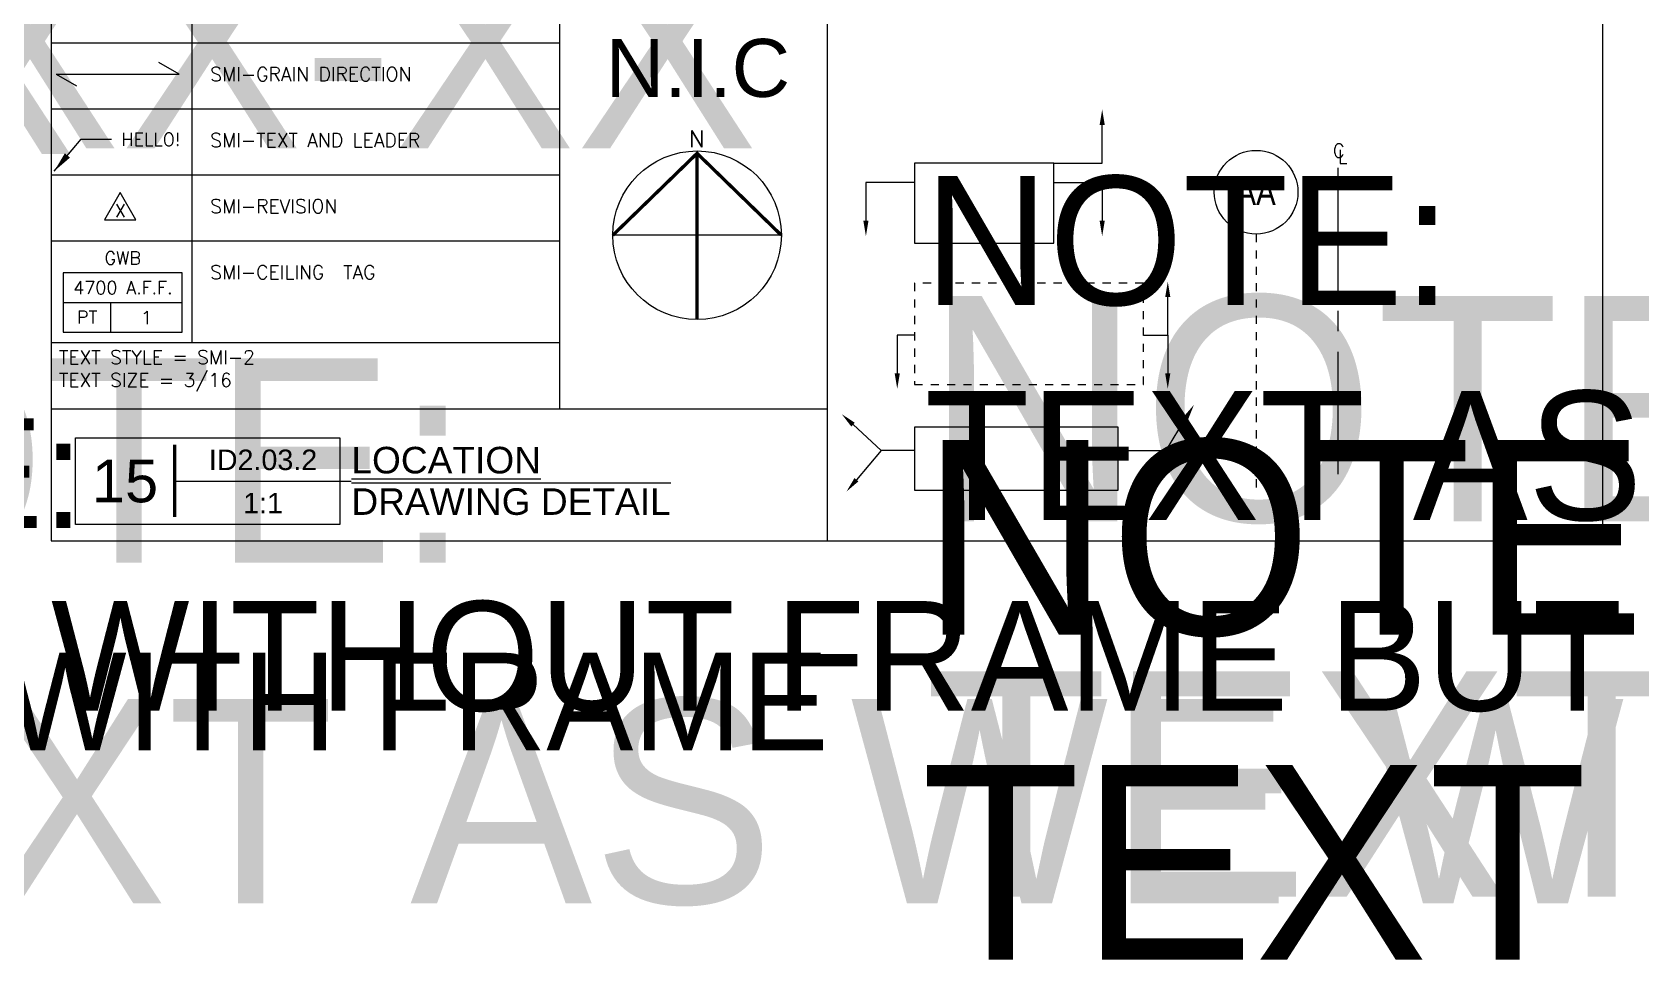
# Model space of a CAD drawing. Header units: inches. Extents: x -11160 to 9368, y -3485 to 2663.
# Drawn here: x -5046.43 to -5026.75, y 898.8 to 910.14 of the extents above; entities that cross this region are included whole.
import ezdxf
from ezdxf.enums import TextEntityAlignment as Align

# ---------------------------------------------------------------- set-up
doc = ezdxf.new("R2018")
doc.units = ezdxf.units.IN
doc.header["$MEASUREMENT"] = 0
doc.linetypes.add('CENTER2', pattern=[1.125, 0.75, -0.125, 0.125, -0.125])
doc.linetypes.add('HIDDEN2', pattern=[0.1875, 0.125, -0.0625])
for name, color, linetype in [('I-Anno-Code', 2, 'Continuous'), ('SM-A-NOTE', 2, 'Continuous'), ('SM-COM-TEXT', 2, 'Continuous'), ('SM-RCP-TEXT', 2, 'Continuous')]:
    doc.layers.add(name, color=color, linetype=linetype)
doc.styles.add('ATTRIBUTES-1', font='romans.shx', dxfattribs={"height": 0.082031})
doc.styles.add('Grid_STANDARD', font='ARIALN.TTF')
doc.styles.add('ROMANS65', font='ROMANS.shx', dxfattribs={"height": 6.5})
doc.styles.add('SHT_ARIAL', font='arial.ttf')
doc.styles.add('SMI-1', font='romans.shx', dxfattribs={"height": 0.082031})
doc.styles.add('SMI-2', font='romans.shx', dxfattribs={"height": 0.167969})
doc.styles.add('SMM-1', font='romans.shx', dxfattribs={"height": 2})
doc.styles.add('SMM-2', font='romans.shx', dxfattribs={"height": 4})
doc.styles.add('SMM-BOLD', font='arial.ttf', dxfattribs={"height": 0.5})
doc.styles.add('SMM_ARIAL', font='arial.ttf')
doc.dimstyles.new('SMI-2', dxfattribs={"dimscale": 2, "dimtxt": 0.171875, "dimasz": 0.125, "dimexe": 0.078125, "dimexo": 0.078125, "dimgap": 0.0625, "dimtad": 1, "dimdec": 4, "dimzin": 3, "dimdsep": 46, "dimlunit": 4, "dimtxsty": 'SMI-2', "dimblk": 'SMI-thick', "dimcen": 0.09375, "dimclrd": 1, "dimclre": 1, "dimclrt": 2, "dimadec": 0, "dimazin": 0, "dimtfac": 0.09375, "dimtdec": 4, "dimtmove": 2, "dimatfit": 3, "dimfxl": 0.078125, "dimfrac": 2, "dimtolj": 1, "dimtzin": 3, "dimarcsym": 0})

# ---------------------------------------------------------------- blocks, each defined once
blk = doc.blocks.new('SMI-4way-elev_dyn')
h = blk.add_hatch(color=8)
h.paths.add_polyline_path([(-0.28, 0.28), (-0.28, -0.28), (0.28, -0.28), (0.28, 0.28)])
h.paths.add_polyline_path([(0.253, 0, 1), (-0.253, 0, 1)], flags=16)
h.paths.add_polyline_path([(-0.188, -0.167), (-0.006, -0.167), (-0.006, -0.044), (-0.188, -0.044)], flags=8)
h.paths.add_polyline_path([(0.022, -0.167), (0.2, -0.167), (0.2, -0.044), (0.022, -0.044)], flags=8)
h.paths.add_polyline_path([(0.022, 0.044), (0.2, 0.044), (0.2, 0.167), (0.022, 0.167)], flags=8)
h.paths.add_polyline_path([(-0.194, 0.044), (-0.04, 0.044), (-0.04, 0.167), (-0.194, 0.167)], flags=8)
at = {"color": 3}
for p, q in [((0, 0.253), (0, -0.253)), ((-0.253, 0), (0.253, 0))]:
    blk.add_line(p, q, dxfattribs=at)
at = {"color": 8}
blk.add_lwpolyline([(-0.28, -0.28), (-0.28, 0.28), (0.28, 0.28), (0.28, -0.28)], close=True, dxfattribs=at)
at = {"color": 3}
blk.add_circle((0, 0), 0.253, dxfattribs=at)
at = {"color": 8}
blk.add_circle((0, 0), 0.253, dxfattribs=at)
at = {"color": 2, "style": 'ATTRIBUTES-1'}
for tag, p in [('N1', (-0.105, 0.105)), ('N2', (0.105, 0.105)), ('N4', (-0.105, -0.105)), ('N3', (0.105, -0.105))]:
    blk.add_attdef(tag, text='', height=0.082, dxfattribs=at).set_placement(p, align=Align.MIDDLE_CENTER)
at = {"color": 2, "lineweight": 30, "flags": 104}
blk.add_attdef('PAGE', text='', height=0.082, dxfattribs=at).set_placement((0.398, -0.205), align=Align.TOP_LEFT)
blk = doc.blocks.new('*U143')
at = {"color": 0, "linetype": 'ByBlock'}
for p, q in [((0, 3.02), (0, -9.4)), ((21.66, 3.02), (0, 3.02)), ((21.66, -9.4), (21.66, 3.02)), ((0, -9.4), (21.66, -9.4))]:
    blk.add_line(p, q, dxfattribs=at)
at = {"color": 1, "linetype": 'ByBlock'}
for points in [[(29.19, 8.95, 0.8, 0, 0), (29.19, 11.35, 0, 0, 0)], [(-7.53, -5.91, 0.8, 0, 0), (-7.53, -8.31, 0, 0, 0)], [(29.19, -5.91, 0.8, 0, 0), (29.19, -8.31, 0, 0, 0)]]:
    blk.add_lwpolyline(points, format="xyseb", dxfattribs=at)
for points in [[(29.19, 3.02), (29.19, 8.95)], [(21.66, 3.02), (29.19, 3.02)], [(0, 0.02), (-7.53, 0.02)], [(-7.53, 0.02), (-7.53, -5.91)], [(21.66, 0.02), (29.19, 0.02)], [(29.19, 0.02), (29.19, -5.91)]]:
    blk.add_lwpolyline(points, dxfattribs=at)
at = {"layer": 'I-Anno-Code', "lineweight": 30, "flags": 104}
blk.add_attdef('Text', text='', height=2, dxfattribs=at).set_placement((1.55, 1.03), align=Align.TOP_LEFT)
blk = doc.blocks.new('*U144')
at = {"color": 1, "linetype": 'ByBlock'}
for points in [[(39.38, 0.85, 0.8, 0, 0), (39.38, 3.26, 0, 0, 0)], [(-2.66, -11, 0.8, 0, 0), (-2.66, -13.41, 0, 0, 0)], [(39.38, -11, 0.8, 0, 0), (39.38, -13.41, 0, 0, 0)]]:
    blk.add_lwpolyline(points, format="xyseb", dxfattribs=at)
for points in [[(39.38, -5.08), (39.38, 0.85)], [(0, -5.08), (-2.66, -5.08)], [(-2.66, -5.08), (-2.66, -11)], [(35.61, -5.08), (39.38, -5.08)], [(35.61, -5.08), (39.38, -5.08)], [(39.38, -5.08), (39.38, -11)]]:
    blk.add_lwpolyline(points, dxfattribs=at)
at = {"layer": 'Defpoints', "color": 67, "linetype": 'HIDDEN2'}
for p, q in [((0, 3.02), (0, -12.75)), ((35.61, 3.02), (0, 3.02)), ((35.61, -12.75), (35.61, 3.02)), ((0, -12.75), (35.61, -12.75))]:
    blk.add_line(p, q, dxfattribs=at)
at = {"layer": 'I-Anno-Code', "lineweight": 30, "flags": 104}
blk.add_attdef('Text', text='', height=2, dxfattribs=at).set_placement((1.55, 1.03), align=Align.TOP_LEFT)
blk = doc.blocks.new('*U217')
at = {"color": 1}
blk.add_line((7.93, 3.02), (7.93, -2.98), dxfattribs=at)
at = {"color": 1, "linetype": 'ByBlock'}
blk.add_lwpolyline([(-6.22, 0.02, 0.8, 0, 0), (-8.62, 0.02, 0, 0, 0)], format="xyseb", dxfattribs=at)
for points in [[(-4.8, 0.02), (-6.22, 0.02)], [(0, 0.02), (-4.8, 0.02)]]:
    blk.add_lwpolyline(points, dxfattribs=at)
at = {"color": 0}
blk.add_lwpolyline([(0, -2.98), (17.23, -2.98), (17.23, 3.02), (0, 3.02)], close=True, dxfattribs=at)
at = {"color": 2, "lineweight": 30, "flags": 104}
blk.add_attdef('NAME', text='', height=2, dxfattribs=at).set_placement((0.57, 3.83), align=Align.BOTTOM_LEFT)
at = {"color": 2, "style": 'SMM-1'}
blk.add_attdef('TYP', text='', height=2, dxfattribs=at).set_placement((3.96, 0.02), align=Align.MIDDLE_CENTER)
blk.add_attdef('XXX', text='', height=2, dxfattribs=at).set_placement((9.73, 0.02), align=Align.MIDDLE_LEFT)
blk = doc.blocks.new('*U148')
at = {"color": 0, "linetype": 'ByBlock'}
for p, q in [((0, 3.02), (0, -6.81)), ((31.66, 3.02), (0, 3.02)), ((31.66, -6.81), (31.66, 3.02)), ((0, -6.81), (31.66, -6.81))]:
    blk.add_line(p, q, dxfattribs=at)
at = {"color": 1, "linetype": 'ByBlock'}
for points in [[(-9.53, 3.39, 0.8, 0, 0), (-11.29, 5.02, 0, 0, 0)], [(42.2, 4.42, 0.8, 0, 0), (43.45, 6.47, 0, 0, 0)], [(-9, -5.17, 0.8, 0, 0), (-10.55, -7.01, 0, 0, 0)]]:
    blk.add_lwpolyline(points, format="xyseb", dxfattribs=at)
for points in [[(-5.18, -0.64), (-9.53, 3.39)], [(39.11, -0.64), (42.2, 4.42)], [(-5.18, -0.64), (-9, -5.17)], [(0.09, -0.64), (-5.18, -0.64)], [(0.09, -0.64), (-5.18, -0.64)], [(31.57, -0.64), (39.11, -0.64)]]:
    blk.add_lwpolyline(points, dxfattribs=at)
at = {"layer": 'I-Anno-Code', "lineweight": 30, "flags": 104}
blk.add_attdef('Text', text='', height=2, dxfattribs=at).set_placement((1.55, 1.03), align=Align.TOP_LEFT)
blk = doc.blocks.new('SMI-thick')
at = {"color": 0, "linetype": 'Continuous'}
blk.add_line((-1.078, 0), (1.078, 0), dxfattribs=at)
at = {"color": 4, "linetype": 'Continuous'}
blk.add_line((0.386, 0.386), (-0.386, -0.386), dxfattribs=at)
blk = doc.blocks.new('SMI-REVISION')
at = {"color": 2}
blk.add_lwpolyline([(2.44, 4.23), (0, 0), (4.89, 0)], close=True, dxfattribs=at)
at = {"color": 2, "style": 'ATTRIBUTES-1'}
blk.add_attdef('REV_NO.', text='', height=2, dxfattribs=at).set_placement((2.46, 0.39), align=Align.CENTER)
blk = doc.blocks.new('*U140')
at = {"color": 8, "linetype": 'CENTER2'}
blk.add_line((0, 0), (0, -40.33), dxfattribs=at)
at = {"color": 4, "linetype": 'Continuous'}
blk.add_circle((0, 6.5), 6.5, dxfattribs=at)
at = {"color": 0, "linetype": 'Continuous', "style": 'Grid_STANDARD'}
blk.add_attdef('XX', text='', height=4, dxfattribs=at).set_placement((0, 6.5), align=Align.MIDDLE_CENTER)
blk = doc.blocks.new('SMI-ceiling_tag')
at = {"color": 1}
blk.add_line((-11.08, -6.91), (-11.08, -2.3), dxfattribs=at)
blk.add_lwpolyline([(-18.46, -2.3), (0, -2.3), (0, 2.3), (-18.46, 2.3)], close=True, dxfattribs=at)
at = {"color": 3}
blk.add_lwpolyline([(-18.46, 2.3), (-18.46, -6.91), (0, -6.91), (0, 2.3), (-18.46, 2.3)], dxfattribs=at)
at = {"color": 2, "style": 'ATTRIBUTES-1'}
for tag, p in [('MATERIAL', (-9.23, 4.6)), ('C.HEIGHT', (-9.2, 0)), ('FINISH', (-14.77, -4.6)), ('NO.', (-5.54, -4.66))]:
    blk.add_attdef(tag, text='', height=2, dxfattribs=at).set_placement(p, align=Align.MIDDLE_CENTER)
blk = doc.blocks.new('SM REF TAG-L')
at = {"color": 1, "linetype": 'Continuous'}
blk.add_line((14.03, 0), (38.98, 0), dxfattribs=at)
at = {"color": 2, "linetype": 'Continuous'}
blk.add_lwpolyline([(37.38, -6.12), (0, -6.12), (0, 6.12), (37.38, 6.12)], close=True, dxfattribs=at)
at = {"color": 1, "linetype": 'Continuous', "const_width": 0.5}
blk.add_lwpolyline([(14.03, 5.15), (14.03, -5.05)], dxfattribs=at)
at = {"color": 1, "style": 'SHT_ARIAL'}
for tag, p in [('TITLE2', (39, 6.12)), ('%%UTITLE2', (39, 1.11)), ('%%OTITLE1', (39, -4.74))]:
    blk.add_attdef(tag, p, '', height=3.75, dxfattribs=at)
blk.add_attdef('NO', text='', height=6.03, dxfattribs=at).set_placement((7.02, -0.01), align=Align.MIDDLE)
at = {"color": 1, "linetype": 'Continuous', "style": 'SHT_ARIAL'}
for tag, p in [('SHEET', (26.52, 3.03)), ('SCALE', (26.52, -3.09))]:
    blk.add_attdef(tag, text='', height=2.67, dxfattribs=at).set_placement(p, align=Align.MIDDLE)
blk = doc.blocks.new('SMI-NORTH')
at = {"color": 8, "linetype": 'Continuous'}
blk.add_line((0.5156, 0), (-0.5156, 0), dxfattribs=at)
at = {"color": 8, "linetype": 'Continuous', "const_width": 0.0206}
for points in [[(-0.5156, 0), (0, 0.501), (0.5156, 0)], [(0, -0.5156), (0, 0.5053)]]:
    blk.add_lwpolyline(points, dxfattribs=at)
at = {"color": 8, "linetype": 'Continuous'}
blk.add_circle((0, 0), 0.5156, dxfattribs=at)
at = {"color": 2, "linetype": 'Continuous', "style": 'ROMANS65'}
blk.add_text('N', height=0.1005, dxfattribs=at).set_placement((-0.0486, 0.5393))
blk = doc.blocks.new('*U206')
at = {"color": 8, "linetype": 'CENTER2'}
blk.add_line((0, -0.1062), (0, -2.0993), dxfattribs=at)
at = {"color": 2, "char_height": 0.082, "style": 'SMI-1'}
for s, insert, width, attachment_point in [('C', (-0.0309, 0.039), 0.067323, 1), ('L', (0, -0.0794), 0.091696, 7)]:
    blk.add_mtext(s, dxfattribs=dict(at, insert=insert, width=width, attachment_point=attachment_point))
blk = doc.blocks.new('SMI-grain_direction')
at = {"color": 1}
for p, q in [((-0.7529, 0), (0, 0)), ((-0.7529, 0), (-0.6279, -0.0722)), ((0, 0), (-0.125, 0.0722))]:
    blk.add_line(p, q, dxfattribs=at)

msp = doc.modelspace()

# ---------------------------------------------------------------- linework, layer by layer
for p, q in [((-5044.47806, 919.93424), (-5044.47806, 906.34394)), ((-5039.98036, 919.93424), (-5039.98036, 905.53644)), ((-5046.19955, 910.01305), (-5039.98036, 910.01305)), ((-5046.19955, 909.20555), (-5039.98036, 909.20555)), ((-5046.19955, 908.39805), (-5039.98036, 908.39805)), ((-5046.19955, 907.59055), (-5039.98036, 907.59055)), ((-5046.19955, 906.34394), (-5039.98036, 906.34394)), ((-5046.19955, 905.53644), (-5036.70599, 905.53644))]:
    msp.add_line(p, q)
at = {"color": 30}
msp.add_lwpolyline([(-5036.70599, 919.93424), (-5046.19955, 919.93424), (-5046.19955, 903.92144), (-5036.70599, 903.92144)], dxfattribs=at)
msp.add_lwpolyline([(-5036.70599, 903.92144), (-5027.21243, 903.92144), (-5027.21243, 919.93424), (-5036.70599, 919.93424)], close=True, dxfattribs=at)

# ---------------------------------------------------------------- block references
ref = msp.add_blockref('SMI-4way-elev_dyn', (-5047.98136, 911.42398))
ref.add_attrib('N1', '1X', dxfattribs={"color": 2, "height": 0.082031, "style": 'ATTRIBUTES-1'}).set_placement((-5048.08648, 911.5291), align=Align.MIDDLE_CENTER)
ref.add_attrib('N2', '2X', dxfattribs={"color": 2, "height": 0.082031, "style": 'ATTRIBUTES-1'}).set_placement((-5047.87625, 911.5291), align=Align.MIDDLE_CENTER)
ref.add_attrib('N3', '3X', dxfattribs={"color": 2, "height": 0.082031, "style": 'ATTRIBUTES-1'}).set_placement((-5047.87625, 911.31886), align=Align.MIDDLE_CENTER)
ref.add_attrib('N4', '4X', dxfattribs={"color": 2, "height": 0.082031, "style": 'ATTRIBUTES-1'}).set_placement((-5048.08648, 911.31886), align=Align.MIDDLE_CENTER)
lines = msp.add_mtext('XX-XX', dxfattribs={"color": 2, "insert": (-5047.58336, 911.21934), "char_height": 2.5, "attachment_point": 1})
ref.add_attrib('PAGE', '', (-5047.58336, 911.21934), dxfattribs={"flags": 104}).embed_mtext(lines)
ref = msp.add_blockref('*U217', (-5051.49419, 911.00214), dxfattribs=dict(xscale=0.03937007874015748, yscale=0.03937007874015748, zscale=0.03937007874015748))
ref.add_attrib('TYP', 'XXX', dxfattribs={"layer": 'SM-A-NOTE', "height": 0.07874, "style": 'SMM-1'}).set_placement((-5051.3381, 911.00295), align=Align.MIDDLE_CENTER)
ref.add_attrib('XXX', '000', dxfattribs={"layer": 'SM-A-NOTE', "height": 0.07874, "style": 'SMM-1'}).set_placement((-5051.11103, 911.00295), align=Align.MIDDLE_LEFT)
lines = msp.add_mtext('X-X', dxfattribs={"color": 2, "insert": (-5051.47183, 911.15275), "char_height": 2.5, "attachment_point": 1})
ref.add_attrib('NAME', '', (-5051.47183, 911.15275), dxfattribs={"flags": 104}).embed_mtext(lines)
at = {"xscale": 2, "yscale": 2, "zscale": 2}
for name, p in [('SMI-grain_direction', (-5044.63274, 909.62786)), ('SMI-NORTH', (-5038.29571, 907.65757)), ('*U206', (-5030.45575, 908.69597))]:
    msp.add_blockref(name, p, dxfattribs=at)
at = {"color": 1}
ref = msp.add_blockref('*U143', (-5035.63699, 908.30167), dxfattribs=dict(at, xscale=0.07874015748031496, yscale=0.07874015748031496, zscale=0.07874015748031496))
lines = msp.add_mtext('NOTE:\\PTEXT AS WE WISH', dxfattribs={"layer": 'I-Anno-Code', "insert": (-5035.51467, 908.3825), "char_height": 1.5774677, "attachment_point": 1})
ref.add_attrib('Text', '', (-5035.51467, 908.3825), dxfattribs={"flags": 104}).embed_mtext(lines)
at = {"xscale": 0.07874015748031496, "yscale": 0.07874015748031496, "zscale": 0.07874015748031496}
for name, p, values in [('*U140', (-5031.4553, 907.67256), {'XX': 'AA'}), ('SMI-REVISION', (-5045.54667, 907.84814), {'REV_NO.': 'X'})]:
    msp.add_blockref(name, p, dxfattribs=at).add_auto_attribs(values)
ref = msp.add_blockref('*U144', (-5035.63699, 906.83422), dxfattribs=dict(xscale=0.07874015748031496, yscale=0.07874015748031496, zscale=0.07874015748031496))
lines = msp.add_mtext('NOTE: \\PTEXT WITHOUT FRAME BUT CONTROLLING ARROWS', dxfattribs={"layer": 'I-Anno-Code', "insert": (-5035.51467, 906.91505), "char_height": 2.7544586, "attachment_point": 1})
ref.add_attrib('Text', '', (-5035.51467, 906.91505), dxfattribs={"flags": 104}).embed_mtext(lines)
at = {"color": 1}
ref = msp.add_blockref('*U143', (-5051.34175, 906.11155), dxfattribs=dict(at, xscale=0.03937007874015748, yscale=0.03937007874015748, zscale=0.03937007874015748))
lines = msp.add_mtext('NOTE:\\PTEXT AS WE WISH', dxfattribs={"layer": 'I-Anno-Code', "insert": (-5051.2806, 906.15197), "char_height": 2.5, "attachment_point": 1})
ref.add_attrib('Text', '', (-5051.2806, 906.15197), dxfattribs={"flags": 104}).embed_mtext(lines)
ref = msp.add_blockref('*U144', (-5051.34175, 905.37783), dxfattribs=dict(xscale=0.03937007874015748, yscale=0.03937007874015748, zscale=0.03937007874015748))
lines = msp.add_mtext('NOTE: \\PTEXT WITHOUT FRAME BUT CONTROLLING ARROWS', dxfattribs={"layer": 'I-Anno-Code', "insert": (-5051.2806, 905.41824), "char_height": 1.3408476, "attachment_point": 1})
ref.add_attrib('Text', '', (-5051.2806, 905.41824), dxfattribs={"flags": 104}).embed_mtext(lines)
ref = msp.add_blockref('SM REF TAG-L', (-5045.9036, 904.64872), dxfattribs=dict(xscale=0.08661417322834647, yscale=0.08661417322834647, zscale=0.08661417322834647))
ref.add_attrib('SHEET', 'ID2.03.2', dxfattribs={"color": 1, "linetype": 'Continuous', "height": 0.251181, "style": 'SMM_ARIAL'}).set_placement((-5043.6069, 904.91114), align=Align.MIDDLE)
ref.add_attrib('%%UTITLE2', '%%uLOCATION', (-5042.5257, 904.74489), dxfattribs={"color": 1, "height": 0.3248031, "style": 'SMM_ARIAL'})
ref.add_attrib('%%OTITLE1', '%%oDRAWING DETAIL', (-5042.5257, 904.23793), dxfattribs={"color": 1, "height": 0.3248031, "style": 'SMM_ARIAL'})
ref.add_attrib('SCALE', '1:1', dxfattribs={"color": 1, "linetype": 'Continuous', "height": 0.251181, "style": 'SMM_ARIAL'}).set_placement((-5043.6069, 904.38144), align=Align.MIDDLE)
ref.add_attrib('NO', '15', dxfattribs={"color": 1, "height": 0.521973, "style": 'SMM_ARIAL'}).set_placement((-5045.29585, 904.64819), align=Align.MIDDLE)
at = {"layer": 'SM-COM-TEXT', "color": 3}
ref = msp.add_blockref('*U148', (-5035.63699, 905.07461), dxfattribs=dict(at, xscale=0.07874015748031496, yscale=0.07874015748031496, zscale=0.07874015748031496))
lines = msp.add_mtext('NOTE:\\PTEXT WITH FRAME', dxfattribs={"layer": 'SM-A-NOTE', "insert": (-5035.55217, 905.15544), "char_height": 2.3846346, "attachment_point": 1})
ref.add_attrib('Text', '', (-5035.55217, 905.15544), dxfattribs={"flags": 104}).embed_mtext(lines)
ref = msp.add_blockref('*U148', (-5051.34175, 904.49802), dxfattribs=dict(at, xscale=0.03937007874015748, yscale=0.03937007874015748, zscale=0.03937007874015748))
lines = msp.add_mtext('NOTE:\\PTEXT WITH FRAME', dxfattribs={"layer": 'SM-A-NOTE', "insert": (-5051.29934, 904.53844), "char_height": 1.1923173, "attachment_point": 1})
ref.add_attrib('Text', '', (-5051.29934, 904.53844), dxfattribs={"flags": 104}).embed_mtext(lines)
at = {"layer": 'SM-RCP-TEXT', "xscale": 0.07874015748031496, "yscale": 0.07874015748031496, "zscale": 0.07874015748031496}
msp.add_blockref('SMI-ceiling_tag', (-5044.59721, 907.0177), dxfattribs=at).add_auto_attribs({'NO.': '1', 'FINISH': 'PT', 'MATERIAL': 'GWB', 'C.HEIGHT': '4700 A.F.F.'})

# ---------------------------------------------------------------- texts
at = {"color": 1, "style": 'SMM-BOLD'}
msp.add_text('N.I.C', height=0.708661, dxfattribs=at).set_placement((-5039.41276, 909.3501))
at = {"color": 2, "char_height": 0.1679688, "attachment_point": 7, "style": 'SMI-2'}
for s, insert in [('SMI-GRAIN DIRECTION', (-5044.25332, 909.54393)), ('SMI-TEXT AND LEADER', (-5044.25332, 908.73643)), ('SMI-REVISION', (-5044.25332, 907.92893)), ('SMI-CEILING  TAG', (-5044.25332, 907.12143)), ('TEXT STYLE = SMI-2\\PTEXT SIZE = 3/16', (-5046.10492, 905.74615))]:
    msp.add_mtext(s, dxfattribs=dict(at, insert=insert))
at = {"color": 2, "insert": (-5045.34023, 908.90833), "char_height": 0.15748, "width": 1.9685039, "attachment_point": 1, "style": 'SMM-2'}
msp.add_mtext('HELLO!', dxfattribs=at)

# ---------------------------------------------------------------- leaders
at = {"color": 0, "ltscale": 0.5}
msp.add_leader([(-5046.16133, 908.44242), (-5045.83343, 908.83333), (-5045.46023, 908.83333)], dimstyle='SMI-2', dxfattribs=at)

doc.saveas('drawing.dxf')
